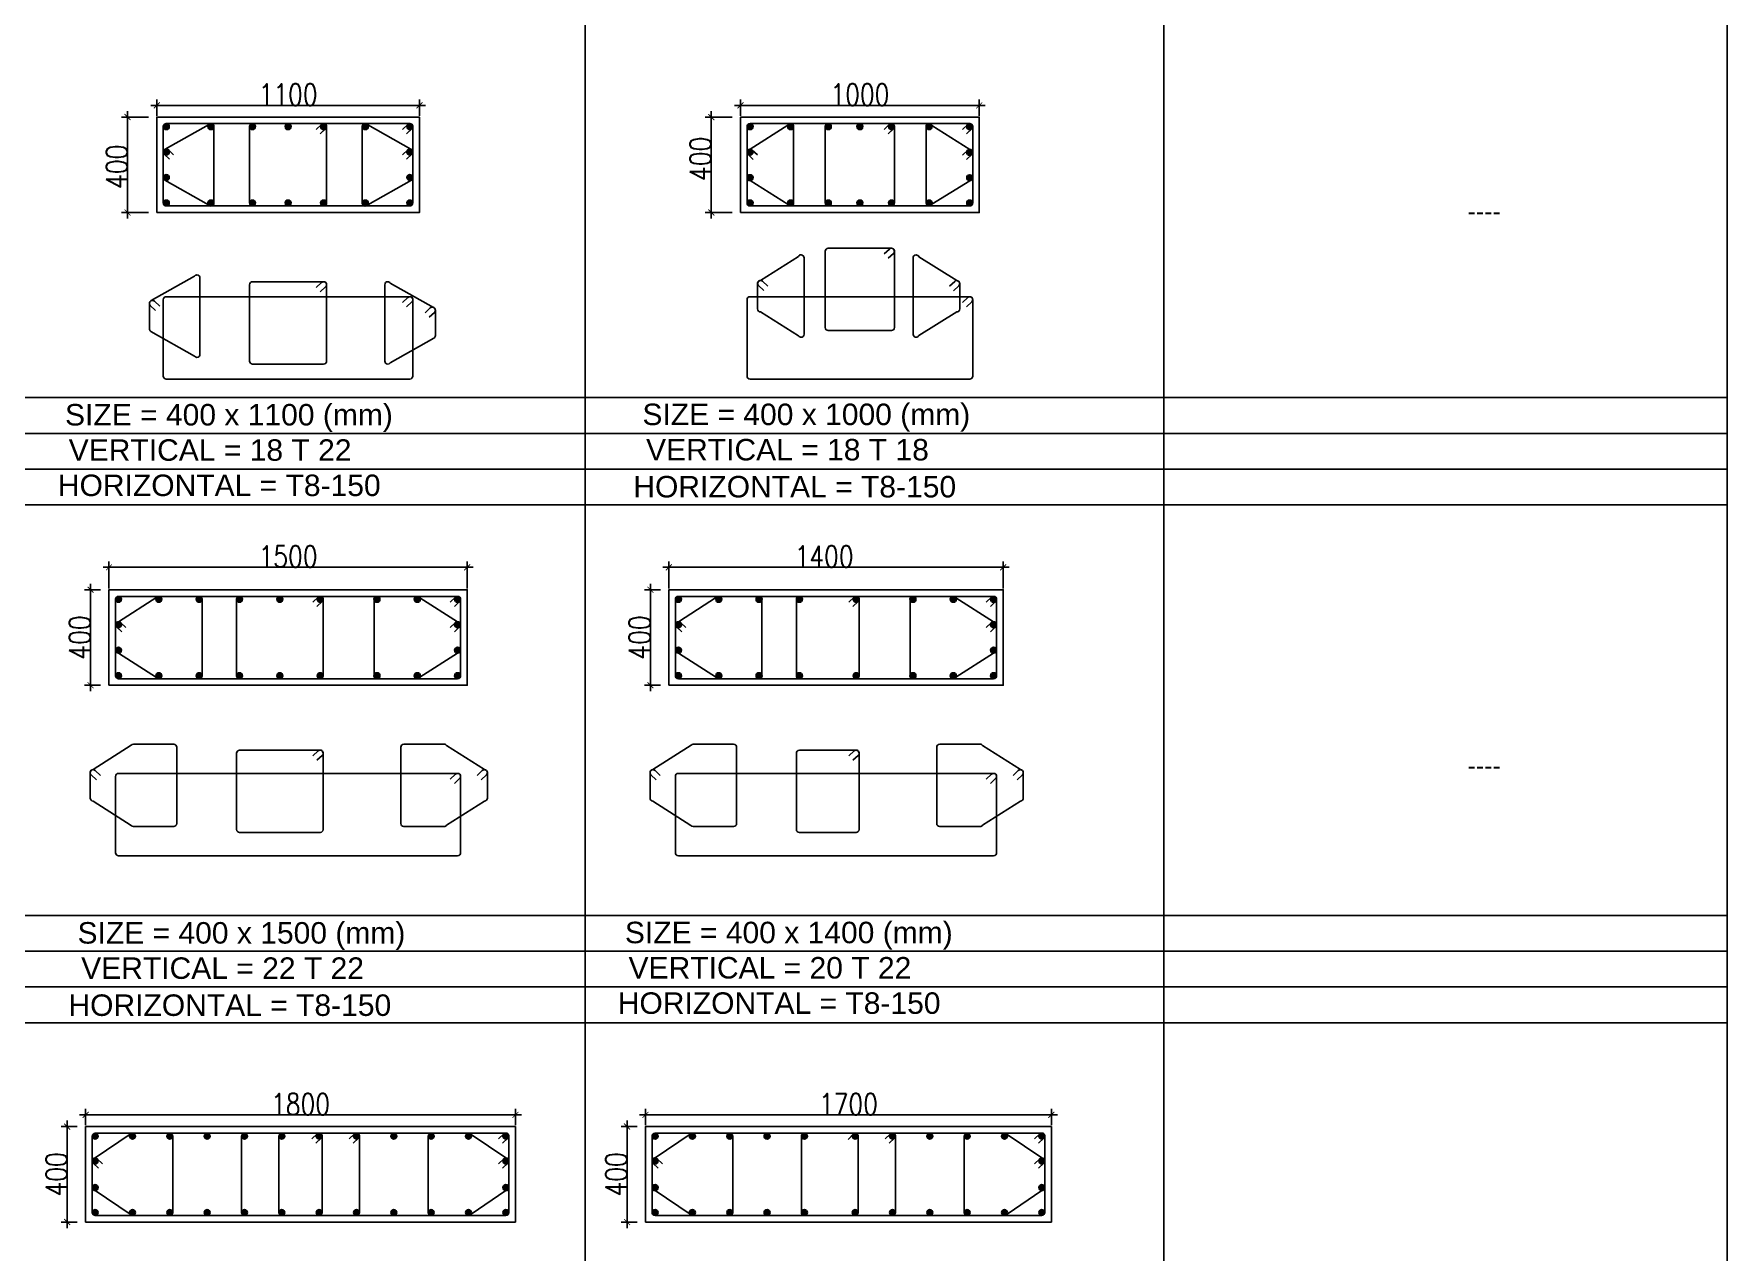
# Model space of a CAD drawing. Header units: millimetres. Extents: x -967280 to 3852, y 2833 to 1955156.
# Drawn here: x -413288 to -406197, y 458000 to 463104 of the extents above; entities that cross this region are included whole.
import ezdxf

# ---------------------------------------------------------------- set-up
doc = ezdxf.new("R2010")
doc.units = ezdxf.units.MM
doc.header["$LTSCALE"] = 1000
doc.header["$PDMODE"] = 35
doc.header["$PDSIZE"] = 25
for name, color, linetype in [('BARS', 1, 'Continuous'), ('S -Beams', 2, 'Continuous'), ('ST-COLUMN', 2, 'Continuous'), ('ST-STEEL', 4, 'Continuous'), ('ST-STEEL MARK', 1, 'Continuous'), ('ST-TEXT', 3, 'Continuous')]:
    doc.layers.add(name, color=color, linetype=linetype)
doc.styles.add('SIMPLEX', font='romans.shx', dxfattribs={"width": 0.8, "height": 90})
doc.styles.add('STRECTURAL', font='arial.ttf')
doc.styles.add('TXT DIM 25', font='arial.ttf')
doc.dimstyles.new('ST- DIM1-25', dxfattribs={"dimscale": 0.025, "dimtxt": 1000, "dimasz": 1000, "dimexe": 1000, "dimexo": 1000, "dimgap": 0.5, "dimtad": 2, "dimdec": 0, "dimrnd": 5, "dimzin": 0, "dimdsep": 46, "dimtxsty": 'TXT DIM 25', "dimblk": 'ARCHTICK', "dimcen": 90, "dimdle": 1000, "dimclrd": 1, "dimclre": 1, "dimclrt": 3, "dimadec": 1, "dimazin": 0, "dimtfac": 1, "dimtdec": 0, "dimtofl": 0, "dimtmove": 0, "dimatfit": 3, "dimfxl": 1, "dimtolj": 1, "dimtzin": 0, "dimarcsym": 0})

# ---------------------------------------------------------------- blocks, each defined once
blk = doc.blocks.new('_ArchTick')
at = {"color": 0, "linetype": 'ByBlock', "const_width": 0.15}
blk.add_lwpolyline([(-0.5, -0.5), (0.5, 0.5)], dxfattribs=at)
blk = doc.blocks.new('*D199')
at = {"color": 1, "lineweight": -2, "transparency": 16777216}
for p, q in [((-412895.5, 462330.7), (-412895.5, 462780.7)), ((-412808.2, 462755.7), (-412920.5, 462755.7)), ((-412808.2, 462355.7), (-412920.5, 462355.7))]:
    blk.add_line(p, q, dxfattribs=at)
at = {"layer": 'Defpoints', "color": 0, "transparency": 16777216}
for p in [(-412895.5, 462755.7), (-412783.2, 462755.7), (-412783.2, 462355.7)]:
    blk.add_point(p, dxfattribs=at)
at = {"color": 1, "lineweight": -2, "transparency": 16777216, "xscale": 25, "yscale": 25, "zscale": 25}
for p, rotation in [((-412895.5, 462755.7), 90), ((-412895.5, 462355.7), 270)]:
    blk.add_blockref('_ArchTick', p, dxfattribs=dict(at, rotation=rotation))
at = {"color": 3, "transparency": 16777216, "insert": (-412940.5, 462547.3), "char_height": 90, "attachment_point": 5, "rotation": 90, "style": 'SIMPLEX'}
blk.add_mtext('\\A1;400', dxfattribs=at)
blk = doc.blocks.new('*D200')
at = {"color": 1, "lineweight": -2, "transparency": 16777216}
for p, q in [((-412773.2, 462761.2), (-412773.2, 462829.7)), ((-411673.2, 462761.2), (-411673.2, 462829.7)), ((-411648.2, 462804.7), (-412798.2, 462804.7))]:
    blk.add_line(p, q, dxfattribs=at)
at = {"layer": 'Defpoints', "color": 0, "transparency": 16777216}
for p in [(-412773.2, 462804.7), (-412773.2, 462736.2), (-411673.2, 462736.2)]:
    blk.add_point(p, dxfattribs=at)
at = {"color": 1, "lineweight": -2, "transparency": 16777216, "xscale": 25, "yscale": 25, "zscale": 25, "rotation": 180}
blk.add_blockref('_ArchTick', (-412773.2, 462804.7), dxfattribs=at)
at = {"color": 1, "lineweight": -2, "transparency": 16777216, "xscale": 25, "yscale": 25, "zscale": 25}
blk.add_blockref('_ArchTick', (-411673.2, 462804.7), dxfattribs=at)
at = {"color": 3, "transparency": 16777216, "insert": (-412223.2, 462849.7), "char_height": 90, "attachment_point": 5, "style": 'SIMPLEX'}
blk.add_mtext('\\A1;1100', dxfattribs=at)
blk = doc.blocks.new('D25')
at = {"layer": 'BARS'}
h = blk.add_hatch(color=256, dxfattribs=at)
h.dxf.hatch_style = 1
edge = h.paths.add_edge_path()
edge.add_arc((0, 0), 12.5, 0, 360)
at = {"layer": 'BARS', "color": 1}
blk.add_circle((0, 0), 12.5, dxfattribs=at)
at = {"layer": 'Defpoints'}
for p, q in [((12.5, 0), (-12.5, 0)), ((0, -12.5), (0, 12.5))]:
    blk.add_line(p, q, dxfattribs=at)
at = {"layer": 'ST-STEEL'}
blk.add_circle((0, 0), 12.5, dxfattribs=at)
blk = doc.blocks.new('*D179')
at = {"color": 1, "lineweight": -2, "transparency": 16777216}
for p, q in [((-410450.9, 462330.7), (-410450.9, 462780.7)), ((-410363.6, 462755.7), (-410475.9, 462755.7)), ((-410363.6, 462355.7), (-410475.9, 462355.7))]:
    blk.add_line(p, q, dxfattribs=at)
at = {"layer": 'Defpoints', "color": 0, "transparency": 16777216}
for p in [(-410450.9, 462755.7), (-410338.6, 462755.7), (-410338.6, 462355.7)]:
    blk.add_point(p, dxfattribs=at)
at = {"color": 1, "lineweight": -2, "transparency": 16777216, "xscale": 25, "yscale": 25, "zscale": 25}
for p, rotation in [((-410450.9, 462755.7), 90), ((-410450.9, 462355.7), 270)]:
    blk.add_blockref('_ArchTick', p, dxfattribs=dict(at, rotation=rotation))
at = {"color": 3, "transparency": 16777216, "insert": (-410495.9, 462580.7), "char_height": 90, "attachment_point": 5, "rotation": 90, "style": 'SIMPLEX'}
blk.add_mtext('\\A1;400', dxfattribs=at)
blk = doc.blocks.new('*D180')
at = {"color": 1, "lineweight": -2, "transparency": 16777216}
for p, q in [((-410328.6, 462761.2), (-410328.6, 462829.7)), ((-409328.6, 462761.2), (-409328.6, 462829.7)), ((-409303.6, 462804.7), (-410353.6, 462804.7))]:
    blk.add_line(p, q, dxfattribs=at)
at = {"layer": 'Defpoints', "color": 0, "transparency": 16777216}
for p in [(-410328.6, 462804.7), (-410328.6, 462736.2), (-409328.6, 462736.2)]:
    blk.add_point(p, dxfattribs=at)
at = {"color": 1, "lineweight": -2, "transparency": 16777216, "xscale": 25, "yscale": 25, "zscale": 25, "rotation": 180}
blk.add_blockref('_ArchTick', (-410328.6, 462804.7), dxfattribs=at)
at = {"color": 1, "lineweight": -2, "transparency": 16777216, "xscale": 25, "yscale": 25, "zscale": 25}
blk.add_blockref('_ArchTick', (-409328.6, 462804.7), dxfattribs=at)
at = {"color": 3, "transparency": 16777216, "insert": (-409828.6, 462849.7), "char_height": 90, "attachment_point": 5, "style": 'SIMPLEX'}
blk.add_mtext('\\A1;1000', dxfattribs=at)
blk = doc.blocks.new('*D185')
at = {"color": 1, "lineweight": -2, "transparency": 16777216}
for p, q in [((-413008.2, 460775.1), (-413075.4, 460775.1)), ((-413050.4, 460350.1), (-413050.4, 460800.1)), ((-413008.2, 460375.1), (-413075.4, 460375.1))]:
    blk.add_line(p, q, dxfattribs=at)
at = {"layer": 'Defpoints', "color": 0, "transparency": 16777216}
for p in [(-413050.4, 460775.1), (-412983.2, 460775.1), (-412983.2, 460375.1)]:
    blk.add_point(p, dxfattribs=at)
at = {"color": 1, "lineweight": -2, "transparency": 16777216, "xscale": 25, "yscale": 25, "zscale": 25}
for p, rotation in [((-413050.4, 460775.1), 90), ((-413050.4, 460375.1), 270)]:
    blk.add_blockref('_ArchTick', p, dxfattribs=dict(at, rotation=rotation))
at = {"color": 3, "transparency": 16777216, "insert": (-413095.5, 460575.1), "char_height": 90, "attachment_point": 5, "rotation": 90, "style": 'SIMPLEX'}
blk.add_mtext('\\A1;400', dxfattribs=at)
blk = doc.blocks.new('*D186')
at = {"color": 1, "lineweight": -2, "transparency": 16777216}
for p, q in [((-411448.2, 460869.2), (-412998.2, 460869.2)), ((-412973.2, 460780.6), (-412973.2, 460894.2)), ((-411473.2, 460780.6), (-411473.2, 460894.2))]:
    blk.add_line(p, q, dxfattribs=at)
at = {"layer": 'Defpoints', "color": 0, "transparency": 16777216}
for p in [(-412973.2, 460869.2), (-412973.2, 460755.6), (-411473.2, 460755.6)]:
    blk.add_point(p, dxfattribs=at)
at = {"color": 1, "lineweight": -2, "transparency": 16777216, "xscale": 25, "yscale": 25, "zscale": 25, "rotation": 180}
blk.add_blockref('_ArchTick', (-412973.2, 460869.2), dxfattribs=at)
at = {"color": 1, "lineweight": -2, "transparency": 16777216, "xscale": 25, "yscale": 25, "zscale": 25}
blk.add_blockref('_ArchTick', (-411473.2, 460869.2), dxfattribs=at)
at = {"color": 3, "transparency": 16777216, "insert": (-412223.2, 460914.2), "char_height": 90, "attachment_point": 5, "style": 'SIMPLEX'}
blk.add_mtext('\\A1;1500', dxfattribs=at)
blk = doc.blocks.new('*D187')
at = {"color": 1, "lineweight": -2, "transparency": 16777216}
for p, q in [((-410663.6, 460775.1), (-410730.9, 460775.1)), ((-410705.9, 460350.1), (-410705.9, 460800.1)), ((-410663.6, 460375.1), (-410730.9, 460375.1))]:
    blk.add_line(p, q, dxfattribs=at)
at = {"layer": 'Defpoints', "color": 0, "transparency": 16777216}
for p in [(-410705.9, 460775.1), (-410638.6, 460775.1), (-410638.6, 460375.1)]:
    blk.add_point(p, dxfattribs=at)
at = {"color": 1, "lineweight": -2, "transparency": 16777216, "xscale": 25, "yscale": 25, "zscale": 25}
for p, rotation in [((-410705.9, 460775.1), 90), ((-410705.9, 460375.1), 270)]:
    blk.add_blockref('_ArchTick', p, dxfattribs=dict(at, rotation=rotation))
at = {"color": 3, "transparency": 16777216, "insert": (-410750.9, 460575.1), "char_height": 90, "attachment_point": 5, "rotation": 90, "style": 'SIMPLEX'}
blk.add_mtext('\\A1;400', dxfattribs=at)
blk = doc.blocks.new('*D188')
at = {"color": 1, "lineweight": -2, "transparency": 16777216}
for p, q in [((-409203.6, 460869.2), (-410653.6, 460869.2)), ((-410628.6, 460780.6), (-410628.6, 460894.2)), ((-409228.6, 460780.6), (-409228.6, 460894.2))]:
    blk.add_line(p, q, dxfattribs=at)
at = {"layer": 'Defpoints', "color": 0, "transparency": 16777216}
for p in [(-410628.6, 460869.2), (-410628.6, 460755.6), (-409228.6, 460755.6)]:
    blk.add_point(p, dxfattribs=at)
at = {"color": 1, "lineweight": -2, "transparency": 16777216, "xscale": 25, "yscale": 25, "zscale": 25, "rotation": 180}
blk.add_blockref('_ArchTick', (-410628.6, 460869.2), dxfattribs=at)
at = {"color": 1, "lineweight": -2, "transparency": 16777216, "xscale": 25, "yscale": 25, "zscale": 25}
blk.add_blockref('_ArchTick', (-409228.6, 460869.2), dxfattribs=at)
at = {"color": 3, "transparency": 16777216, "insert": (-409978.6, 460914.2), "char_height": 90, "attachment_point": 5, "style": 'SIMPLEX'}
blk.add_mtext('\\A1;1400', dxfattribs=at)
blk = doc.blocks.new('*D193')
at = {"color": 1, "lineweight": -2, "transparency": 16777216}
for p, q in [((-413106.1, 458525.9), (-413173.4, 458525.9)), ((-413148.4, 458100.9), (-413148.4, 458550.9)), ((-413106.1, 458125.9), (-413173.4, 458125.9))]:
    blk.add_line(p, q, dxfattribs=at)
at = {"layer": 'Defpoints', "color": 0, "transparency": 16777216}
for p in [(-413148.4, 458525.9), (-413081.1, 458525.9), (-413081.1, 458125.9)]:
    blk.add_point(p, dxfattribs=at)
at = {"color": 1, "lineweight": -2, "transparency": 16777216, "xscale": 25, "yscale": 25, "zscale": 25}
for p, rotation in [((-413148.4, 458525.9), 90), ((-413148.4, 458125.9), 270)]:
    blk.add_blockref('_ArchTick', p, dxfattribs=dict(at, rotation=rotation))
at = {"color": 3, "transparency": 16777216, "insert": (-413193.4, 458325.9), "char_height": 90, "attachment_point": 5, "rotation": 90, "style": 'SIMPLEX'}
blk.add_mtext('\\A1;400', dxfattribs=at)
blk = doc.blocks.new('*D194')
at = {"color": 1, "lineweight": -2, "transparency": 16777216}
for p, q in [((-411246.1, 458575), (-413096.1, 458575)), ((-413071.1, 458531.4), (-413071.1, 458600)), ((-411271.1, 458531.4), (-411271.1, 458600))]:
    blk.add_line(p, q, dxfattribs=at)
at = {"layer": 'Defpoints', "color": 0, "transparency": 16777216}
for p in [(-413071.1, 458575), (-413071.1, 458506.4), (-411271.1, 458506.4)]:
    blk.add_point(p, dxfattribs=at)
at = {"color": 1, "lineweight": -2, "transparency": 16777216, "xscale": 25, "yscale": 25, "zscale": 25, "rotation": 180}
blk.add_blockref('_ArchTick', (-413071.1, 458575), dxfattribs=at)
at = {"color": 1, "lineweight": -2, "transparency": 16777216, "xscale": 25, "yscale": 25, "zscale": 25}
blk.add_blockref('_ArchTick', (-411271.1, 458575), dxfattribs=at)
at = {"color": 3, "transparency": 16777216, "insert": (-412171.1, 458620), "char_height": 90, "attachment_point": 5, "style": 'SIMPLEX'}
blk.add_mtext('\\A1;1800', dxfattribs=at)
blk = doc.blocks.new('*D201')
at = {"color": 1, "lineweight": -2, "transparency": 16777216}
for p, q in [((-410761.5, 458525.9), (-410828.8, 458525.9)), ((-410803.8, 458100.9), (-410803.8, 458550.9)), ((-410761.5, 458125.9), (-410828.8, 458125.9))]:
    blk.add_line(p, q, dxfattribs=at)
at = {"layer": 'Defpoints', "color": 0, "transparency": 16777216}
for p in [(-410803.8, 458525.9), (-410736.5, 458525.9), (-410736.5, 458125.9)]:
    blk.add_point(p, dxfattribs=at)
at = {"color": 1, "lineweight": -2, "transparency": 16777216, "xscale": 25, "yscale": 25, "zscale": 25}
for p, rotation in [((-410803.8, 458525.9), 90), ((-410803.8, 458125.9), 270)]:
    blk.add_blockref('_ArchTick', p, dxfattribs=dict(at, rotation=rotation))
at = {"color": 3, "transparency": 16777216, "insert": (-410848.8, 458325.9), "char_height": 90, "attachment_point": 5, "rotation": 90, "style": 'SIMPLEX'}
blk.add_mtext('\\A1;400', dxfattribs=at)
blk = doc.blocks.new('*D202')
at = {"color": 1, "lineweight": -2, "transparency": 16777216}
for p, q in [((-409001.6, 458575), (-410751.6, 458575)), ((-410726.6, 458531.4), (-410726.6, 458600)), ((-409026.6, 458531.4), (-409026.6, 458600))]:
    blk.add_line(p, q, dxfattribs=at)
at = {"layer": 'Defpoints', "color": 0, "transparency": 16777216}
for p in [(-410726.6, 458575), (-410726.6, 458506.4), (-409026.6, 458506.4)]:
    blk.add_point(p, dxfattribs=at)
at = {"color": 1, "lineweight": -2, "transparency": 16777216, "xscale": 25, "yscale": 25, "zscale": 25, "rotation": 180}
blk.add_blockref('_ArchTick', (-410726.6, 458575), dxfattribs=at)
at = {"color": 1, "lineweight": -2, "transparency": 16777216, "xscale": 25, "yscale": 25, "zscale": 25}
blk.add_blockref('_ArchTick', (-409026.6, 458575), dxfattribs=at)
at = {"color": 3, "transparency": 16777216, "insert": (-409876.6, 458620), "char_height": 90, "attachment_point": 5, "style": 'SIMPLEX'}
blk.add_mtext('\\A1;1700', dxfattribs=at)

msp = doc.modelspace()

# ---------------------------------------------------------------- linework, layer by layer
at = {"layer": 'S -Beams', "color": 4, "ltscale": 30}
for points in [[(-412745.7, 462609.6), (-412745.7, 462502.5, 0.284178), (-412739.4, 462491.5), (-412556.6, 462388.2, 0.243217), (-412546.4, 462383, 0.414214), (-412533.9, 462395.5), (-412533.9, 462715.7, 0.414242), (-412546.4, 462728.2, 0.252519), (-412556.9, 462722.5), (-412737.7, 462620.7, 0.323602), (-412745.7, 462608.4), (-412745.7, 462503)], [(-411700.7, 462609.6), (-411700.7, 462502.5, -0.284178), (-411706.9, 462491.5), (-411889.8, 462388.2, -0.243217), (-411900, 462383, -0.414214), (-411912.5, 462395.5), (-411912.5, 462715.7, -0.414242), (-411900, 462728.2, -0.252519), (-411889.5, 462722.5), (-411708.7, 462620.7, -0.323602), (-411700.7, 462608.4), (-411700.7, 462503)], [(-410301.1, 462609), (-410301.1, 462502, 0.436693), (-410288.6, 462489.5), (-410129.3, 462389.3, 0.265774), (-410118.5, 462383.2, 0.414214), (-410106, 462395.7), (-410106, 462715.9, 0.414242), (-410118.5, 462728.4, 0.302094), (-410129.8, 462721.1), (-410288.6, 462620.9, 0.429237), (-410301.1, 462607.8), (-410301.1, 462502.4)], [(-409356.1, 462608.6), (-409356.1, 462501.6, -0.436693), (-409368.6, 462489.1), (-409527.5, 462390.1, -0.280161), (-409538.5, 462383.2, -0.388455), (-409551.2, 462394.5), (-409551.2, 462714.7, -0.430911), (-409538.9, 462728.2, -0.337401), (-409527.5, 462720.2), (-409368.6, 462620.5, -0.429237), (-409356.1, 462607.4), (-409356.1, 462502)], [(-410257.2, 462059.1), (-410257.2, 461952, 0.436693), (-410244.7, 461939.5), (-410085.3, 461839.4, 0.265774), (-410074.6, 461833.2, 0.414214), (-410062.1, 461845.7), (-410062.1, 462165.9, 0.414242), (-410074.6, 462178.4, 0.302094), (-410085.8, 462171.2), (-410244.7, 462071, 0.429237), (-410257.2, 462057.9), (-410257.2, 461952.5)], [(-409410.6, 462058.7), (-409410.6, 461951.6, -0.436693), (-409423.1, 461939.1), (-409582, 461840.2, -0.280161), (-409593, 461833.2, -0.388455), (-409605.7, 461844.6), (-409605.7, 462164.8, -0.430911), (-409593.4, 462178.2, -0.337401), (-409582, 462170.3), (-409423.1, 462070.6, -0.429237), (-409410.6, 462057.5), (-409410.6, 461952.1)], [(-412804.2, 461975.7), (-412804.2, 461868.6, 0.284178), (-412798, 461857.6), (-412615.1, 461754.3, 0.243217), (-412604.9, 461749, 0.414214), (-412592.4, 461761.5), (-412592.4, 462081.7, 0.414242), (-412604.9, 462094.2, 0.252519), (-412615.4, 462088.6), (-412796.2, 461986.7, 0.323602), (-412804.2, 461974.4), (-412804.2, 461869)], [(-411606.5, 461947.3), (-411606.5, 461840.2, -0.284178), (-411612.8, 461829.2), (-411795.6, 461725.9, -0.243217), (-411805.8, 461720.7, -0.414214), (-411818.3, 461733.2), (-411818.3, 462053.4, -0.414242), (-411805.8, 462065.9, -0.252519), (-411795.4, 462060.2), (-411614.5, 461958.4, -0.323602), (-411606.5, 461946.1), (-411606.5, 461840.7)]]:
    msp.add_lwpolyline(points, format="xyb", dxfattribs=at)
at = {"layer": 'ST-COLUMN'}
for points in [[(-412773.2, 462355.7), (-411673.2, 462355.7), (-411673.2, 462755.7), (-412773.2, 462755.7)], [(-410328.6, 462355.7), (-409328.6, 462355.7), (-409328.6, 462755.7), (-410328.6, 462755.7)], [(-412973.2, 460375.1), (-411473.2, 460375.1), (-411473.2, 460775.1), (-412973.2, 460775.1)], [(-410628.6, 460375.1), (-409228.6, 460375.1), (-409228.6, 460775.1), (-410628.6, 460775.1)], [(-413071.1, 458125.9), (-411271.1, 458125.9), (-411271.1, 458525.9), (-413071.1, 458525.9)], [(-410726.6, 458125.9), (-409026.6, 458125.9), (-409026.6, 458525.9), (-410726.6, 458525.9)]]:
    msp.add_lwpolyline(points, close=True, dxfattribs=at)
at = {"layer": 'ST-STEEL'}
for points in [[(-412733.2, 462383.2), (-411713.2, 462383.2, 0.414214), (-411700.7, 462395.7), (-411700.7, 462715.7, 0.414214), (-411713.2, 462728.2), (-412733.2, 462728.2, 0.414214), (-412745.7, 462715.7), (-412745.7, 462395.7, 0.414214)], [(-410288.6, 462383.2), (-409368.6, 462383.2, 0.414214), (-409356.1, 462395.7), (-409356.1, 462715.7, 0.414214), (-409368.6, 462728.2), (-410288.6, 462728.2, 0.414214), (-410301.1, 462715.7), (-410301.1, 462395.7, 0.414214)], [(-412733.2, 461658), (-411713.2, 461658, 0.414214), (-411700.7, 461670.5), (-411700.7, 461990.5, 0.414214), (-411713.2, 462003), (-412733.2, 462003, 0.414214), (-412745.7, 461990.5), (-412745.7, 461670.5, 0.414214)], [(-410288.6, 461658), (-409368.6, 461658, 0.414214), (-409356.1, 461670.5), (-409356.1, 461990.5, 0.414214), (-409368.6, 462003), (-410288.6, 462003, 0.414214), (-410301.1, 461990.5), (-410301.1, 461670.5, 0.414214)], [(-412933.2, 460402.6), (-411513.2, 460402.6, 0.414214), (-411500.7, 460415.1), (-411500.7, 460735.1, 0.414214), (-411513.2, 460747.6), (-412933.2, 460747.6, 0.414214), (-412945.7, 460735.1), (-412945.7, 460415.1, 0.414214)], [(-410588.6, 460402.6), (-409268.6, 460402.6, 0.414214), (-409256.1, 460415.1), (-409256.1, 460735.1, 0.414214), (-409268.6, 460747.6), (-410588.6, 460747.6, 0.414214), (-410601.1, 460735.1), (-410601.1, 460415.1, 0.414214)], [(-412933.2, 459660.8), (-411513.2, 459660.8, 0.414214), (-411500.7, 459673.3), (-411500.7, 459993.3, 0.414214), (-411513.2, 460005.8), (-412933.2, 460005.8, 0.414214), (-412945.7, 459993.3), (-412945.7, 459673.3, 0.414214)], [(-410588.6, 459660.8), (-409268.6, 459660.8, 0.414214), (-409256.1, 459673.3), (-409256.1, 459993.3, 0.414214), (-409268.6, 460005.8), (-410588.6, 460005.8, 0.414214), (-410601.1, 459993.3), (-410601.1, 459673.3, 0.414214)], [(-413031.1, 458153.4), (-411311.1, 458153.4, 0.414214), (-411298.6, 458165.9), (-411298.6, 458485.9, 0.414214), (-411311.1, 458498.4), (-413031.1, 458498.4, 0.414214), (-413043.6, 458485.9), (-413043.6, 458165.9, 0.414214)], [(-410686.6, 458153.4), (-409066.6, 458153.4, 0.414214), (-409054.1, 458165.9), (-409054.1, 458485.9, 0.414214), (-409066.6, 458498.4), (-410686.6, 458498.4, 0.414214), (-410699.1, 458485.9), (-410699.1, 458165.9, 0.414214)]]:
    msp.add_lwpolyline(points, format="xyb", close=True, dxfattribs=at)
at = {"layer": 'ST-STEEL', "ltscale": 30}
for points in [[(-412372.1, 462728.2), (-412074.3, 462728.2, -0.414214), (-412061.8, 462715.7), (-412061.8, 462395.7, -0.414214), (-412074.3, 462383.2), (-412372.1, 462383.2, -0.414214), (-412384.6, 462395.7), (-412384.6, 462715.7, -0.414214)], [(-409960.9, 462728.2), (-409696.4, 462728.2, -0.414214), (-409683.9, 462715.7), (-409683.9, 462395.7, -0.414214), (-409696.4, 462383.2), (-409960.9, 462383.2, -0.414214), (-409973.4, 462395.7), (-409973.4, 462715.7, -0.414214)], [(-409960.9, 462206.2), (-409696.4, 462206.2, -0.414214), (-409683.9, 462193.7), (-409683.9, 461873.7, -0.414214), (-409696.4, 461861.2), (-409960.9, 461861.2, -0.414214), (-409973.4, 461873.7), (-409973.4, 462193.7, -0.414214)], [(-412372.1, 462065.9), (-412074.3, 462065.9, -0.414214), (-412061.8, 462053.4), (-412061.8, 461733.4, -0.414214), (-412074.3, 461720.9), (-412372.1, 461720.9, -0.414214), (-412384.6, 461733.4), (-412384.6, 462053.4, -0.414214)], [(-412426.5, 460747.6), (-412088.7, 460747.6, -0.414214), (-412076.2, 460735.1), (-412076.2, 460415.1, -0.414214), (-412088.7, 460402.6), (-412426.5, 460402.6, -0.414214), (-412439, 460415.1), (-412439, 460735.1, -0.414214)], [(-410082, 460747.6), (-409844.2, 460747.6, -0.414214), (-409831.7, 460735.1), (-409831.7, 460415.1, -0.414214), (-409844.2, 460402.6), (-410082, 460402.6, -0.414214), (-410094.5, 460415.1), (-410094.5, 460735.1, -0.414214)], [(-412426.5, 460103), (-412088.7, 460103, -0.414214), (-412076.2, 460090.5), (-412076.2, 459770.5, -0.414214), (-412088.7, 459758), (-412426.5, 459758, -0.414214), (-412439, 459770.5), (-412439, 460090.5, -0.414214)], [(-410082, 460103), (-409844.2, 460103, -0.414214), (-409831.7, 460090.5), (-409831.7, 459770.5, -0.414214), (-409844.2, 459758), (-410082, 459758, -0.414214), (-410094.5, 459770.5), (-410094.5, 460090.5, -0.414214)], [(-412405.7, 458498.4), (-411936.6, 458498.4, -0.414214), (-411924.1, 458485.9), (-411924.1, 458165.9, -0.414214), (-411936.6, 458153.4), (-412405.7, 458153.4, -0.414214), (-412418.2, 458165.9), (-412418.2, 458485.9, -0.414214)], [(-412249.3, 458498.4), (-412093, 458498.4, -0.414214), (-412080.5, 458485.9), (-412080.5, 458165.9, -0.414214), (-412093, 458153.4), (-412249.3, 458153.4, -0.414214), (-412261.8, 458165.9), (-412261.8, 458485.9, -0.414214)], [(-410061.1, 458498.4), (-409692, 458498.4, -0.414214), (-409679.5, 458485.9), (-409679.5, 458165.9, -0.414214), (-409692, 458153.4), (-410061.1, 458153.4, -0.414214), (-410073.6, 458165.9), (-410073.6, 458485.9, -0.414214)]]:
    msp.add_lwpolyline(points, format="xyb", close=True, dxfattribs=at)
at = {"layer": 'ST-STEEL'}
for points in [[(-412088.4, 462685.8), (-412066.2, 462706.5, 1.002678), (-412083.3, 462724.8), (-412105.5, 462704.1)], [(-411726.9, 462685.8), (-411704.7, 462706.5, 1.002678), (-411721.7, 462724.8), (-411743.9, 462704.1)], [(-409710.5, 462685.8), (-409688.3, 462706.5, 1.002678), (-409705.4, 462724.8), (-409727.6, 462704.1)], [(-409382.3, 462685.8), (-409360.1, 462706.5, 1.002678), (-409377.2, 462724.8), (-409399.3, 462704.1)], [(-412719.5, 462579.2), (-412741.7, 462599.8, -1.002678), (-412724.7, 462618.1), (-412702.5, 462597.5)], [(-411726.9, 462579.2), (-411704.7, 462599.8, 1.002678), (-411721.7, 462618.1), (-411743.9, 462597.5)], [(-410274.9, 462578.6), (-410297.1, 462599.3, -1.002678), (-410280.1, 462617.6), (-410257.9, 462596.9)], [(-409382.3, 462578.2), (-409360.1, 462598.9, 1.002678), (-409377.2, 462617.1), (-409399.3, 462596.5)], [(-409710.1, 462163.9), (-409687.9, 462184.5, 1.002678), (-409704.9, 462202.8), (-409727.1, 462182.2)], [(-412088.4, 462023.5), (-412066.2, 462044.2, 1.002678), (-412083.3, 462062.5), (-412105.5, 462041.8)], [(-410231, 462028.7), (-410253.2, 462049.3, -1.002678), (-410236.1, 462067.6), (-410213.9, 462047)], [(-409436.8, 462028.3), (-409414.6, 462048.9, 1.002678), (-409431.7, 462067.2), (-409453.8, 462046.6)], [(-412778, 461945.2), (-412800.2, 461965.9, -1.002678), (-412783.2, 461984.2), (-412761, 461963.5)], [(-411726.9, 461960.7), (-411704.7, 461981.4, 1.002678), (-411721.7, 461999.7), (-411743.9, 461979)], [(-409382.3, 461960.7), (-409360.1, 461981.4, 1.002678), (-409377.2, 461999.7), (-409399.3, 461979)], [(-411632.7, 461916.9), (-411610.5, 461937.5, 1.002678), (-411627.6, 461955.8), (-411649.7, 461935.2)], [(-412102.4, 460705.3), (-412080.3, 460726, 1.002678), (-412097.3, 460744.2), (-412119.5, 460723.6)], [(-411526.9, 460705.3), (-411504.7, 460726, 1.002678), (-411521.7, 460744.2), (-411543.9, 460723.6)], [(-409857.9, 460705.3), (-409835.7, 460726, 1.002678), (-409852.7, 460744.2), (-409874.9, 460723.6)], [(-409282.3, 460705.3), (-409260.1, 460726, 1.002678), (-409277.2, 460744.2), (-409299.3, 460723.6)], [(-412919.5, 460598.6), (-412941.7, 460619.3, -1.002678), (-412924.7, 460637.6), (-412902.5, 460616.9)], [(-411526.9, 460598.6), (-411504.7, 460619.3, 1.002678), (-411521.7, 460637.6), (-411543.9, 460616.9)], [(-410574.9, 460598.6), (-410597.1, 460619.3, -1.002678), (-410580.1, 460637.6), (-410557.9, 460616.9)], [(-409282.3, 460598.6), (-409260.1, 460619.3, 1.002678), (-409277.2, 460637.6), (-409299.3, 460616.9)], [(-412102.4, 460060.7), (-412080.3, 460081.3, 1.002678), (-412097.3, 460099.6), (-412119.5, 460078.9)], [(-409857.9, 460060.7), (-409835.7, 460081.3, 1.002678), (-409852.7, 460099.6), (-409874.9, 460078.9)], [(-413026, 459979.1), (-413048.2, 459999.7, -1.002678), (-413031.2, 460018), (-413009, 459997.4)], [(-411526.9, 459963.5), (-411504.7, 459984.2, 1.002678), (-411521.7, 460002.4), (-411543.9, 459981.8)], [(-411415, 459979.1), (-411392.8, 459999.7, 1.002678), (-411409.8, 460018), (-411432, 459997.4)], [(-410681.4, 459979.1), (-410703.6, 459999.7, -1.002678), (-410686.6, 460018), (-410664.4, 459997.4)], [(-409282.3, 459963.5), (-409260.1, 459984.2, 1.002678), (-409277.2, 460002.4), (-409299.3, 459981.8)], [(-409170.4, 459979.1), (-409148.2, 459999.7, 1.002678), (-409165.2, 460018), (-409187.4, 459997.4)], [(-412106.6, 458456.1), (-412084.5, 458476.8, 1.002678), (-412101.5, 458495), (-412123.7, 458474.4)], [(-411950.3, 458456.1), (-411928.1, 458476.8, 1.002678), (-411945.1, 458495), (-411967.3, 458474.4)], [(-411324.8, 458456.1), (-411302.6, 458476.8, 1.002678), (-411319.7, 458495), (-411341.9, 458474.4)], [(-409705.7, 458456.1), (-409683.5, 458476.8, 1.002678), (-409700.6, 458495), (-409722.7, 458474.4)], [(-409080.2, 458456.1), (-409058.1, 458476.8, 1.002678), (-409075.1, 458495), (-409097.3, 458474.4)], [(-413017.4, 458351.9), (-413039.6, 458372.6, -1.002678), (-413022.6, 458390.9), (-413000.4, 458370.2)], [(-411324.8, 458351.9), (-411302.6, 458372.6, 1.002678), (-411319.7, 458390.9), (-411341.9, 458370.2)], [(-410672.9, 458351.9), (-410695.1, 458372.6, -1.002678), (-410678, 458390.9), (-410655.8, 458370.2)], [(-409080.2, 458351.9), (-409058.1, 458372.6, 1.002678), (-409075.1, 458390.9), (-409097.3, 458370.2)]]:
    msp.add_lwpolyline(points, format="xyb", dxfattribs=at)
at = {"layer": 'ST-STEEL', "ltscale": 30}
for points in [[(-412945.7, 460628.5), (-412945.7, 460521.8, 0.414214), (-412933.2, 460509.3), (-412774.2, 460407.5, 0.230895), (-412764.4, 460402.6), (-412595.7, 460402.6, 0.414214), (-412583.2, 460415.1), (-412583.2, 460735.1, 0.414214), (-412595.7, 460747.6), (-412764.4, 460747.6, 0.209236), (-412773.5, 460743.6), (-412933.2, 460641, 0.414214), (-412945.7, 460628.5)], [(-411500.7, 460628.5), (-411500.7, 460521.8, -0.414214), (-411513.2, 460509.3), (-411671.6, 460408.4, -0.253658), (-411682, 460402.6), (-411850.7, 460402.6, -0.414214), (-411863.2, 460415.1), (-411863.2, 460735.1, -0.414214), (-411850.7, 460747.6), (-411682, 460747.6, -0.25838), (-411671.5, 460741.7), (-411513.2, 460641, -0.414214), (-411500.7, 460628.5)], [(-410601.1, 460628.5), (-410601.1, 460521.8, 0.414214), (-410588.6, 460509.3), (-410429.6, 460407.5, 0.230895), (-410419.8, 460402.6), (-410251.1, 460402.6, 0.414214), (-410238.6, 460415.1), (-410238.6, 460735.1, 0.414214), (-410251.1, 460747.6), (-410419.8, 460747.6, 0.209236), (-410429, 460743.6), (-410588.6, 460641, 0.414214), (-410601.1, 460628.5)], [(-409256.1, 460628.5), (-409256.1, 460521.8, -0.414214), (-409268.6, 460509.3), (-409427, 460408.4, -0.253658), (-409437.4, 460402.6), (-409606.1, 460402.6, -0.414214), (-409618.6, 460415.1), (-409618.6, 460735.1, -0.414214), (-409606.1, 460747.6), (-409437.4, 460747.6, -0.25838), (-409426.9, 460741.7), (-409268.6, 460641, -0.414214), (-409256.1, 460628.5)], [(-413052.2, 460008.9), (-413052.2, 459902.2, 0.414214), (-413039.7, 459889.7), (-412880.7, 459787.9, 0.230895), (-412870.9, 459783.1), (-412702.2, 459783.1, 0.414214), (-412689.7, 459795.6), (-412689.7, 460115.6, 0.414214), (-412702.2, 460128.1), (-412870.9, 460128.1, 0.209236), (-412880, 460124), (-413039.7, 460021.4, 0.414214), (-413052.2, 460008.9)], [(-411388.8, 460008.9), (-411388.8, 459902.2, -0.414214), (-411401.3, 459889.7), (-411559.7, 459788.8, -0.253658), (-411570.1, 459783.1), (-411738.8, 459783.1, -0.414214), (-411751.3, 459795.6), (-411751.3, 460115.6, -0.414214), (-411738.8, 460128.1), (-411570.1, 460128.1, -0.25838), (-411559.5, 460122.2), (-411401.3, 460021.4, -0.414214), (-411388.8, 460008.9)], [(-410707.6, 460008.9), (-410707.6, 459902.2, 0.414214), (-410695.1, 459889.7), (-410536.1, 459787.9, 0.230895), (-410526.3, 459783.1), (-410357.6, 459783.1, 0.414214), (-410345.1, 459795.6), (-410345.1, 460115.6, 0.414214), (-410357.6, 460128.1), (-410526.3, 460128.1, 0.209236), (-410535.5, 460124), (-410695.1, 460021.4, 0.414214), (-410707.6, 460008.9)], [(-409144.2, 460008.9), (-409144.2, 459902.2, -0.414214), (-409156.7, 459889.7), (-409315.1, 459788.8, -0.253658), (-409325.5, 459783.1), (-409494.2, 459783.1, -0.414214), (-409506.7, 459795.6), (-409506.7, 460115.6, -0.414214), (-409494.2, 460128.1), (-409325.5, 460128.1, -0.25838), (-409315, 460122.2), (-409156.7, 460021.4, -0.414214), (-409144.2, 460008.9)], [(-413043.6, 458381.8), (-413043.6, 458270.1, 0.414214), (-413031.1, 458257.6), (-412884.7, 458158.3, 0.230895), (-412874.8, 458153.4), (-412718.4, 458153.4, 0.414214), (-412705.9, 458165.9), (-412705.9, 458485.9, 0.414214), (-412718.4, 458498.4), (-412874.8, 458498.4, 0.209236), (-412884, 458494.4), (-413031.1, 458394.3, 0.414214), (-413043.6, 458381.8)], [(-411298.6, 458381.8), (-411298.6, 458270.1, -0.414214), (-411311.1, 458257.6), (-411457, 458159.2, -0.253658), (-411467.4, 458153.4), (-411623.6, 458153.4, -0.414214), (-411636.1, 458165.9), (-411636.1, 458485.9, -0.414214), (-411623.6, 458498.4), (-411467.4, 458498.4, -0.25838), (-411456.9, 458492.5), (-411311.1, 458394.3, -0.414214), (-411298.6, 458381.8)], [(-410699.1, 458381.8), (-410699.1, 458270.1, 0.414214), (-410686.6, 458257.6), (-410540.1, 458158.3, 0.230895), (-410530.3, 458153.4), (-410373.8, 458153.4, 0.414214), (-410361.3, 458165.9), (-410361.3, 458485.9, 0.414214), (-410373.8, 458498.4), (-410530.3, 458498.4, 0.209236), (-410539.4, 458494.4), (-410686.6, 458394.3, 0.414214), (-410699.1, 458381.8)], [(-409878.2, 458472.2), (-409857.4, 458494.6, -0.675243), (-409835.9, 458485.9), (-409835.9, 458165.9, -0.414214), (-409848.4, 458153.4), (-409948.4, 458153.4)], [(-409054.1, 458381.8), (-409054.1, 458270.1, -0.414214), (-409066.6, 458257.6), (-409212.4, 458159.2, -0.253658), (-409222.9, 458153.4), (-409379, 458153.4, -0.414214), (-409391.5, 458165.9), (-409391.5, 458485.9, -0.414214), (-409379, 458498.4), (-409222.9, 458498.4, -0.25838), (-409212.3, 458492.5), (-409066.6, 458394.3, -0.414214), (-409054.1, 458381.8)]]:
    msp.add_lwpolyline(points, format="xyb", dxfattribs=at)
at = {"layer": 'ST-STEEL MARK', "color": 0}
for p, q in [((-410978.6, 450065.3), (-410978.6, 472903.4)), ((-408556, 450065.3), (-408556, 472903.4)), ((-406196.8, 450065.3), (-406196.8, 472903.4)), ((-420373.2, 461130.3), (-406196.8, 461130.3)), ((-420373.2, 458960.9), (-406196.8, 458960.9))]:
    msp.add_line(p, q, dxfattribs=at)
at = {"layer": 'ST-STEEL MARK'}
for p, q in [((-419923.2, 461580.3), (-406196.8, 461580.3)), ((-419923.2, 461430.3), (-406196.8, 461430.3)), ((-419923.2, 461280.3), (-406196.8, 461280.3)), ((-419923.2, 459410.9), (-406196.8, 459410.9)), ((-419923.2, 459260.9), (-406196.8, 459260.9)), ((-419923.2, 459110.9), (-406196.8, 459110.9))]:
    msp.add_line(p, q, dxfattribs=at)

# ---------------------------------------------------------------- block references
at = {"layer": 'ST-STEEL', "color": 0}
for p, rotation in [((-412733.2, 462715.7), 270), ((-412546.4, 462715.7), 90.00000000000001), ((-412372.1, 462715.7), 90.00000000000001), ((-412223.2, 462715.7), 90.00000000000001), ((-412074.3, 462715.7), 90.00000000000001), ((-411900, 462715.7), 90.00000000000001), ((-410288.6, 462715.7), 270), ((-410118.5, 462715.7), 90.00000000000001), ((-409960.9, 462715.7), 90.00000000000001), ((-409828.6, 462715.7), 90.00000000000001), ((-409696.4, 462715.7), 90.00000000000001), ((-409538.7, 462715.7), 90.00000000000001), ((-412733.2, 462609), 90.00000000000001), ((-409368.6, 462608), 180), ((-412733.2, 462502.3), 90.00000000000001), ((-409368.6, 462501.4), 180), ((-411713.2, 462395.7), 90.00000000000001), ((-409368.6, 462395.7), 90.00000000000001), ((-412933.2, 460735.1), 270), ((-412764.3, 460735.1), 90.00000000000001), ((-412595.4, 460735.1), 90.00000000000001), ((-412426.5, 460735.1), 90.00000000000001), ((-412257.6, 460735.1), 90.00000000000001), ((-412088.7, 460735.1), 90.00000000000001), ((-411851, 460735.1), 90.00000000000001), ((-411682.1, 460735.1), 90.00000000000001), ((-410588.6, 460735.1), 270), ((-410419.7, 460735.1), 90.00000000000001), ((-410250.8, 460735.1), 90.00000000000001), ((-410082, 460735.1), 90.00000000000001), ((-409844.2, 460735.1), 90.00000000000001), ((-409606.4, 460735.1), 90.00000000000001), ((-409437.5, 460735.1), 90.00000000000001), ((-412933.2, 460628.5), 90.00000000000001), ((-410588.6, 460628.5), 90.00000000000001), ((-412933.2, 460521.8), 90.00000000000001), ((-410588.6, 460521.8), 90.00000000000001), ((-411513.2, 460415.1), 90.00000000000001), ((-409268.6, 460415.1), 90.00000000000001), ((-413031.1, 458485.9), 270), ((-412874.8, 458485.9), 90.00000000000001), ((-412718.2, 458485.9), 90.00000000000001), ((-412562, 458485.9), 90.00000000000001), ((-412405.7, 458485.9), 90.00000000000001), ((-412249.3, 458485.9), 90.00000000000001), ((-412093, 458485.9), 90.00000000000001), ((-411936.6, 458485.9), 90.00000000000001), ((-411780.2, 458485.9), 90.00000000000001), ((-411623.9, 458485.9), 90.00000000000001), ((-411467.5, 458485.9), 90.00000000000001), ((-410686.6, 458485.9), 270), ((-410530.2, 458485.9), 90.00000000000001), ((-410373.6, 458485.9), 90.00000000000001), ((-410217.5, 458485.9), 90.00000000000001), ((-410061.1, 458485.9), 90.00000000000001), ((-409848.4, 458485.9), 90.00000000000001), ((-409692, 458485.9), 90.00000000000001), ((-409535.6, 458485.9), 90.00000000000001), ((-409379.3, 458485.9), 90.00000000000001), ((-409222.9, 458485.9), 90.00000000000001), ((-413031.1, 458381.8), 90.00000000000001), ((-410686.6, 458381.8), 90.00000000000001), ((-413031.1, 458270.1), 90.00000000000001), ((-410686.6, 458270.1), 90.00000000000001), ((-411311.1, 458165.9), 90.00000000000001), ((-409066.6, 458165.9), 90.00000000000001)]:
    msp.add_blockref('D25', p, dxfattribs=dict(at, rotation=rotation))
at = {"layer": 'ST-STEEL', "color": 0, "xscale": -1}
for p, rotation in [((-411713.2, 462715.7), 90), ((-409368.6, 462715.7), 90), ((-411713.2, 462609), 270), ((-410288.6, 462608.4), 180), ((-411713.2, 462502.3), 270), ((-410288.6, 462501.8), 180), ((-412733.2, 462395.7), 270), ((-412546.4, 462395.7), 90), ((-412372.1, 462395.7), 90), ((-412223.2, 462395.7), 90), ((-412074.3, 462395.7), 90), ((-411900, 462395.7), 90), ((-410288.6, 462395.7), 270), ((-410118.5, 462395.7), 90), ((-409960.9, 462395.7), 90), ((-409828.6, 462395.7), 90), ((-409696.4, 462395.7), 90), ((-409538.7, 462395.7), 90), ((-411513.2, 460735.1), 90), ((-409268.6, 460735.1), 90), ((-411513.2, 460628.5), 270), ((-409268.6, 460628.5), 270), ((-411513.2, 460521.8), 270), ((-409268.6, 460521.8), 270), ((-412933.2, 460415.1), 270), ((-412764.3, 460415.1), 90), ((-412595.4, 460415.1), 90), ((-412426.5, 460415.1), 90), ((-412257.6, 460415.1), 90), ((-412088.7, 460415.1), 90), ((-411851, 460415.1), 90), ((-411682.1, 460415.1), 90), ((-410588.6, 460415.1), 270), ((-410419.7, 460415.1), 90), ((-410250.8, 460415.1), 90), ((-410082, 460415.1), 90), ((-409844.2, 460415.1), 90), ((-409606.4, 460415.1), 90), ((-409437.5, 460415.1), 90), ((-411311.1, 458485.9), 90), ((-409066.6, 458485.9), 90), ((-411311.1, 458381.8), 270), ((-409066.6, 458381.8), 270), ((-411311.1, 458270.1), 270), ((-409066.6, 458270.1), 270), ((-413031.1, 458165.9), 270), ((-412874.8, 458165.9), 90), ((-412718.2, 458165.9), 90), ((-412562, 458165.9), 90), ((-412405.7, 458165.9), 90), ((-412249.3, 458165.9), 90), ((-412093, 458165.9), 90), ((-411936.6, 458165.9), 90), ((-411780.2, 458165.9), 90), ((-411623.9, 458165.9), 90), ((-411467.5, 458165.9), 90), ((-410686.6, 458165.9), 270), ((-410530.2, 458165.9), 90), ((-410373.6, 458165.9), 90), ((-410217.5, 458165.9), 90), ((-410061.1, 458165.9), 90), ((-409848.4, 458165.9), 90), ((-409692, 458165.9), 90), ((-409535.6, 458165.9), 90), ((-409379.3, 458165.9), 90), ((-409222.9, 458165.9), 90)]:
    msp.add_blockref('D25', p, dxfattribs=dict(at, rotation=rotation))

# ---------------------------------------------------------------- texts
at = {"layer": 'ST-TEXT', "color": 3, "style": 'STRECTURAL'}
for s, p in [('SIZE = 400 x 1100 (mm)', (-413157.4, 461463.5)), ('SIZE = 400 x 1000 (mm)', (-410739.4, 461465)), ('VERTICAL = 18 T 22', (-413142, 461315.6)), ('VERTICAL = 18 T 18', (-410724.1, 461317.1)), ('HORIZONTAL = T8-150', (-413187.3, 461167.7)), ('HORIZONTAL = T8-150', (-410777.4, 461162)), ('SIZE = 400 x 1500 (mm)', (-413105, 459292.6)), ('SIZE = 400 x 1400 (mm)', (-410812.8, 459294.1)), ('VERTICAL = 22 T 22', (-413089.7, 459144.8)), ('VERTICAL = 20 T 22', (-410797.5, 459146.3)), ('HORIZONTAL = T8-150', (-413143.1, 458989.6)), ('HORIZONTAL = T8-150', (-410842.7, 458998.3))]:
    msp.add_text(s, height=90, dxfattribs=at).set_placement(p)
at = {"layer": 'ST-TEXT', "color": 3, "char_height": 75, "width": 212.628, "attachment_point": 5, "style": 'STRECTURAL'}
for insert in [(-407214.6, 462360.7), (-407214.6, 460038.8)]:
    msp.add_mtext('\\A1;----', dxfattribs=dict(at, insert=insert))

# ---------------------------------------------------------------- dimensions: what is measured, and where the dimension line sits
for base, p1, p2, picture, middle in [((-412773.2, 462804.7), (-411673.2, 462736.2), (-412773.2, 462736.2), '*D200', (-412223.2, 462849.7)), ((-410328.6, 462804.7), (-409328.6, 462736.2), (-410328.6, 462736.2), '*D180', (-409828.6, 462849.7)), ((-413071.1, 458575), (-411271.1, 458506.4), (-413071.1, 458506.4), '*D194', (-412171.1, 458620)), ((-410726.6, 458575), (-409026.6, 458506.4), (-410726.6, 458506.4), '*D202', (-409876.6, 458620))]:
    dim = msp.add_linear_dim(base=base, p1=p1, p2=p2, dimstyle='ST- DIM1-25', override={"dimgap": 1, "dimtxsty": 'SIMPLEX'})
    dim.commit()
    dim.dimension.update_dxf_attribs({"geometry": picture, "text_midpoint": middle})
for base, p1, p2, picture, middle in [((-412895.5, 462755.7), (-412783.2, 462355.7), (-412783.2, 462755.7), '*D199', (-412895.5, 462547.3)), ((-410450.9, 462755.7), (-410338.6, 462355.7), (-410338.6, 462755.7), '*D179', (-410450.9, 462580.7))]:
    dim = msp.add_linear_dim(base=base, p1=p1, p2=p2, angle=90, dimstyle='ST- DIM1-25', override={"dimgap": 1, "dimtxsty": 'SIMPLEX'})
    dim.commit()
    dim.dimension.update_dxf_attribs({"geometry": picture, "text_midpoint": middle, "dimtype": 160})
for base, p1, p2, picture, middle in [((-412973.2, 460869.2), (-411473.2, 460755.6), (-412973.2, 460755.6), '*D186', (-412223.2, 460869.2)), ((-410628.6, 460869.2), (-409228.6, 460755.6), (-410628.6, 460755.6), '*D188', (-409978.6, 460869.2))]:
    dim = msp.add_linear_dim(base=base, p1=p1, p2=p2, dimstyle='ST- DIM1-25', override={"dimgap": 1, "dimtxsty": 'SIMPLEX'})
    dim.commit()
    dim.dimension.update_dxf_attribs({"geometry": picture, "text_midpoint": middle, "dimtype": 160})
for base, p1, p2, picture, middle in [((-413050.4, 460775.1), (-412983.2, 460375.1), (-412983.2, 460775.1), '*D185', (-413095.5, 460575.1)), ((-410705.9, 460775.1), (-410638.6, 460375.1), (-410638.6, 460775.1), '*D187', (-410750.9, 460575.1)), ((-413148.4, 458525.9), (-413081.1, 458125.9), (-413081.1, 458525.9), '*D193', (-413193.4, 458325.9)), ((-410803.8, 458525.9), (-410736.5, 458125.9), (-410736.5, 458525.9), '*D201', (-410848.8, 458325.9))]:
    dim = msp.add_linear_dim(base=base, p1=p1, p2=p2, angle=90, dimstyle='ST- DIM1-25', override={"dimgap": 1, "dimtxsty": 'SIMPLEX'})
    dim.commit()
    dim.dimension.update_dxf_attribs({"geometry": picture, "text_midpoint": middle})

doc.saveas('drawing.dxf')
